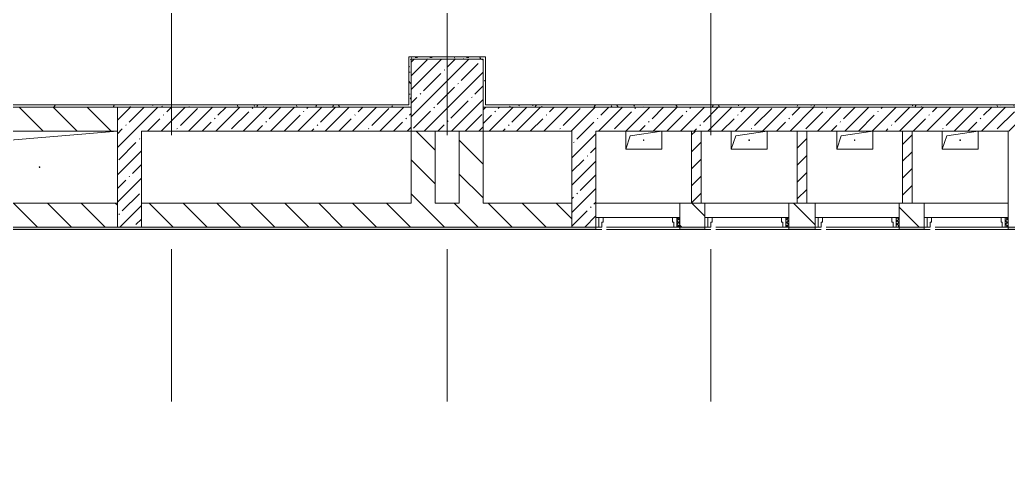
# Model space of a CAD drawing. Header units: millimetres. Extents: x -625 to 415037, y -3642 to 102118.
# Drawn here: x 199667 to 207912, y 8819 to 12629 of the extents above; entities that cross this region are included whole.
import ezdxf

# ---------------------------------------------------------------- set-up
doc = ezdxf.new("R2010")
doc.units = ezdxf.units.MM
doc.linetypes.add('Осевая', pattern=[6350, 1270, -952.5, 3175, -952.5])
for name, color, linetype, lineweight, true_color in [('A-DOOR-1', 7, 'Continuous', 5, 0xc0c0c0), ('A-DOOR-FRAM-1', 7, 'Continuous', 5, 0xc0c0c0), ('A-WALL-1', 9, 'Continuous', 5, 0x808080), ('A-WALL-FNSH-1', 9, 'Continuous', 5, 0x808080)]:
    doc.layers.add(name, color=color, linetype=linetype, lineweight=lineweight, true_color=true_color)
for name, color, linetype, lineweight in [('A-DOOR-FRAM-2', 7, 'Continuous', 5), ('A-GENM', 7, 'Continuous', 9), ('A-WALL', 7, 'Continuous', 5), ('I-WALL', 7, 'Continuous', 5), ('S-COLS', 7, 'Continuous', 9), ('S-COLS-1', 7, 'Continuous', 5), ('Оси-2', 7, 'Осевая', 9)]:
    doc.layers.add(name, color=color, linetype=linetype, lineweight=lineweight)
doc.layers.get('A-DOOR-1').off()
pattern_1 = [(135, (148772.12, -0.94), (-141.42136, -141.42136), [])]
pattern_2 = [(45, (148772.12, -0.94), (-70.71068, 70.71068), [])]
pattern_3 = [(45, (148772.12, -0.94), (-114.04925, 114.04925), []), (45, (148886.17, -0.94), (-114.04925, 114.04925), [201.612, -40.322, 6.706, -33.617])]
pattern_4 = [(45, (-171.384, 164.685), (-14.1421, 14.1421), []), (135, (-171.384, 164.685), (-14.1421, -14.1421), [])]
pattern_5 = [(0, (148772.123, -0.94), (243.84, 60.96), [20.117, -162.763, 20.117, -162.763, -975.36]), (0, (148772.123, -0.94), (243.84, 60.96), [-365.76, 20.117, -345.643, 20.117, -162.763, -426.72]), (0, (148772.123, -0.94), (243.84, 60.96), [-914.4, 20.117, -101.803, 20.117, -284.683]), (120, (148863.563, 29.54), (-174.71291, 180.691634), [20.117, -162.763, 20.117, -162.763, -975.36]), (120, (148863.563, 29.54), (-174.71291, 180.691634), [-365.76, 20.117, -345.643, 20.117, -162.763, -426.72]), (120, (148863.563, 29.54), (-174.71291, 180.691634), [-914.4, 20.117, -101.803, 20.117, -284.683]), (240, (148894.043, 151.46), (-69.12709, -241.651634), [20.117, -162.763, 20.117, -162.763, -975.36]), (240, (148894.043, 151.46), (-69.12709, -241.651634), [-365.76, 20.117, -345.643, 20.117, -162.763, -426.72]), (240, (148894.043, 151.46), (-69.12709, -241.651634), [-914.4, 20.117, -101.803, 20.117, -284.683])]

# ---------------------------------------------------------------- blocks, each defined once
blk = doc.blocks.new('BSC_Колонна _Прямоугольная - 600х600-23205375-Объем проектирования 2 этажа')
at = {"layer": 'S-COLS-1'}
h = blk.add_hatch(dxfattribs=at)
h.set_pattern_fill('FP_54', color=256, style=0, pattern_type=2)
h.set_pattern_definition([(45, (-54460, -12000), (-114.04925, 114.04925), []), (45, (-54345.95, -12000), (-114.04925, 114.04925), [201.613, -40.323, 6.706, -33.617])])
h.paths.add_polyline_path([(300, -300), (300, 300), (-300, 300), (-300, -300), (288.8, -300)])
for p, q in [((300, 300), (-300, 300)), ((-300, 300), (-300, -300)), ((300, -300), (300, 300)), ((-300, -300), (300, -300))]:
    blk.add_line(p, q, dxfattribs=at)
blk = doc.blocks.new('110_Дверь_СКБ_1Ст - д-18 700x2100h_Технический шкаф ЭОМ и СС-23257539-Объем проектирования 2 этажа')
at = {"layer": 'A-DOOR-FRAM-2'}
h = blk.add_hatch(dxfattribs=at)
h.set_pattern_fill('FP_122', color=256, style=0, pattern_type=2)
h.set_pattern_definition(pattern_4)
h.paths.add_polyline_path([(-337.5, 100), (-337.5, 20), (-312.5, 20), (-312.5, 100)])
at = {"layer": 'A-DOOR-FRAM-1'}
for p, q in [((-312.5, 100), (-337.5, 100)), ((-337.5, 100), (-337.5, 20)), ((-287.5, 100), (-312.5, 100)), ((-312.5, 100), (-312.5, 20)), ((-312.5, 20), (-312.5, 100)), ((-287.5, 60), (-287.5, 100)), ((-287.5, 100), (272.5, 100)), ((312.5, 100), (312.5, 60)), ((337.5, 100), (312.5, 100)), ((337.5, 20), (337.5, 100)), ((362.5, 100), (337.5, 100)), ((337.5, 100), (337.5, 20)), ((362.5, 20), (362.5, 100)), ((-337.5, 20), (-312.5, 20)), ((-312.5, 20), (-277.5, 20)), ((-277.5, 60), (-287.5, 60)), ((-277.5, 20), (-277.5, 60)), ((302.5, 20), (-277.5, 20)), ((312.5, 60), (302.5, 60)), ((302.5, 60), (302.5, 20)), ((302.5, 20), (337.5, 20)), ((337.5, 20), (362.5, 20))]:
    blk.add_line(p, q, dxfattribs=at)
blk = doc.blocks.new('110_Дверь_СКБ_1Ст - д-18 700x2100h_Технический шкаф ЭОМ и СС-V391-Объем проектирования 2 этажа')
at = {"layer": 'A-DOOR-FRAM-2'}
h = blk.add_hatch(dxfattribs=at)
h.set_pattern_fill('FP_122', color=256, style=0, pattern_type=2)
h.set_pattern_definition(pattern_4)
h.paths.add_polyline_path([(-337.5, 100), (-337.5, 20), (-312.5, 20), (-312.5, 100)])
at = {"layer": 'A-DOOR-FRAM-1'}
for p, q in [((-312.5, 100), (-337.5, 100)), ((-337.5, 100), (-337.5, 20)), ((-287.5, 100), (-312.5, 100)), ((-312.5, 100), (-312.5, 20)), ((-312.5, 20), (-312.5, 100)), ((-287.5, 60), (-287.5, 100)), ((-287.5, 100), (272.5, 100)), ((312.5, 100), (312.5, 60)), ((337.5, 100), (312.5, 100)), ((337.5, 20), (337.5, 100)), ((362.5, 100), (337.5, 100)), ((337.5, 100), (337.5, 20)), ((362.5, 20), (362.5, 100)), ((-337.5, 20), (-312.5, 20)), ((-312.5, 20), (-277.5, 20)), ((-277.5, 60), (-287.5, 60)), ((-277.5, 20), (-277.5, 60)), ((302.5, 20), (-277.5, 20)), ((312.5, 60), (302.5, 60)), ((302.5, 60), (302.5, 20)), ((302.5, 20), (337.5, 20)), ((337.5, 20), (362.5, 20))]:
    blk.add_line(p, q, dxfattribs=at)
blk = doc.blocks.new('GM_Отверстие прямоугольное _в плите_ - Отверстие-21620300-Объем проектирования 2 этажа')
at = {"layer": 'A-GENM'}
for p, q in [((-150, -75), (-150, 75)), ((-150, 75), (-150, -75)), ((-150, -75), (-112.5, 37.5)), ((-112.5, 37.5), (150, 75)), ((150, 75), (150, -75)), ((150, -75), (150, 75)), ((150, -75), (-150, -75)), ((-150, -75), (150, -75))]:
    blk.add_line(p, q, dxfattribs=at)
for start, end in [(360, 180), (180, 360)]:
    blk.add_arc((0, 0), 2.5, start, end, dxfattribs=at)
blk = doc.blocks.new('GM_Отверстие прямоугольное _в плите_ - Отверстие-21982256-Объем проектирования 2 этажа')
at = {"layer": 'A-GENM'}
for p, q in [((-650, -300), (-650, 300)), ((-650, 300), (-650, -300)), ((-550, 200), (650, 300)), ((-650, -300), (-550, 200))]:
    blk.add_line(p, q, dxfattribs=at)
for start, end in [(360, 180), (180, 360)]:
    blk.add_arc((0, 0), 2.5, start, end, dxfattribs=at)

msp = doc.modelspace()

# ---------------------------------------------------------------- hatches: boundary and pattern name
at = {"layer": 'I-WALL'}
h = msp.add_hatch(dxfattribs=at)
h.set_pattern_fill('FP_191', color=256, style=0, pattern_type=2)
h.set_pattern_definition(pattern_5)
h.paths.add_polyline_path([(202912.1, 11919.1), (202932.1, 11919.1), (202932.1, 12319.1), (202912.1, 12319.1), (202912.1, 12082)])
h = msp.add_hatch(dxfattribs=at)
h.set_pattern_fill('FP_191', color=256, style=0, pattern_type=2)
h.set_pattern_definition(pattern_5)
h.paths.add_polyline_path([(203532.1, 12299.1), (203552.1, 12299.1), (203552.1, 12319.1), (202932.1, 12319.1), (202932.1, 12299.1), (203265.5, 12299.1)])
h = msp.add_hatch(dxfattribs=at)
h.set_pattern_fill('FP_191', color=256, style=0, pattern_type=2)
h.set_pattern_definition(pattern_5)
h.paths.add_polyline_path([(203532.1, 11899.1), (203552.1, 11920.1), (203552.1, 12299.1), (203532.1, 12299.1), (203532.1, 11919.1)])
h.paths.add_polyline_path([(203552.1, 11899.1), (203552.1, 11919.1), (203532.1, 11899.1)])
h = msp.add_hatch(dxfattribs=at)
h.set_pattern_fill('FP_23', color=256, style=0, pattern_type=2)
h.set_pattern_definition(pattern_1)
h.paths.add_polyline_path([(199182.1, 11699.1), (200482.1, 11699.1), (200482.1, 11899.1), (197532.1, 11899.1), (197532.4, 11699.1)])
h.paths.add_polyline_path([(193332.8, 11699.1), (194007.8, 11699.1), (194007.8, 11899.1), (191532.1, 11898.9), (191532.1, 11699.1), (192971, 11699.1)])
h.paths.add_polyline_path([(196232.8, 11699.1), (196932.1, 11699.1), (196932.1, 11899.1), (195457.8, 11899.1), (195457.8, 11699.1), (196032.8, 11699.1)])
h = msp.add_hatch(dxfattribs=at)
h.set_pattern_fill('FP_191', color=256, style=0, pattern_type=2)
h.set_pattern_definition(pattern_5)
h.paths.add_polyline_path([(197552.1, 11899.1), (202932.1, 11899.1), (202911.1, 11919.1), (197553.1, 11919.1)])
h.paths.add_polyline_path([(202932.1, 11899.1), (202932.1, 11919.1), (202912.1, 11919.1)])
h = msp.add_hatch(dxfattribs=at)
h.set_pattern_fill('FP_1', color=256, style=0, pattern_type=2)
h.set_pattern_definition(pattern_3)
h.paths.add_polyline_path([(200482.1, 10899.1), (200682.1, 10900), (200682.1, 11899.1), (200482.1, 11899.1), (200482.1, 10900.1)])
h = msp.add_hatch(dxfattribs=at)
h.set_pattern_fill('FP_1', color=256, style=0, pattern_type=2)
h.set_pattern_definition(pattern_3)
h.paths.add_polyline_path([(202932.1, 11699.1), (202932.1, 11899.1), (200682.1, 11899.1), (200682.1, 11699.1), (202419.3, 11699.1)])
h = msp.add_hatch(dxfattribs=at)
h.set_pattern_fill('FP_1', color=256, style=0, pattern_type=2)
h.set_pattern_definition(pattern_3)
h.paths.add_polyline_path([(209932.1, 11699.1), (214932.1, 11699.1), (214932.1, 11899.1), (209532.1, 11899), (209532.1, 11699.1), (209866.7, 11699.1)])
h.paths.add_polyline_path([(208871.2, 11699.1), (208932.1, 11699.1), (208932.1, 11899.1), (203532.1, 11899.1), (203532.1, 11699.1), (208112.1, 11699.1)])
h = msp.add_hatch(dxfattribs=at)
h.set_pattern_fill('FP_191', color=256, style=0, pattern_type=2)
h.set_pattern_definition(pattern_5)
h.paths.add_polyline_path([(204534.8, 11899.1), (208932.1, 11899.1), (208911.1, 11919.1), (203553.1, 11919.1), (203552.1, 11899.1), (204472.1, 11899.1)])
h.paths.add_polyline_path([(208932.1, 11899.1), (208932.1, 11919.1), (208912.1, 11919.1)])
h = msp.add_hatch(dxfattribs=at)
h.set_pattern_fill('FP_23', color=256, style=0, pattern_type=2)
h.set_pattern_definition(pattern_1)
h.paths.add_polyline_path([(203089.3, 11099.1), (203132.1, 11099.1), (203132.1, 11699.1), (202932.1, 11699.1), (202932.1, 11099.1)])
h = msp.add_hatch(dxfattribs=at)
h.set_pattern_fill('FP_23', color=256, style=0, pattern_type=2)
h.set_pattern_definition(pattern_1)
h.paths.add_polyline_path([(203448, 11099.1), (203532.1, 11099.1), (203532.1, 11699.1), (203332.1, 11699.1), (203332.1, 11099.1)])
h = msp.add_hatch(dxfattribs=at)
h.set_pattern_fill('FP_1', color=256, style=0, pattern_type=2)
h.set_pattern_definition(pattern_3)
h.paths.add_polyline_path([(204424.7, 10899.1), (204472.1, 10899.1), (204472.1, 11699.1), (204272.1, 11699.1), (204272.1, 10899.1), (204298.2, 10899.1)])
h = msp.add_hatch(dxfattribs=at)
h.set_pattern_fill('FP_22', color=256, style=0, pattern_type=2)
h.set_pattern_definition(pattern_2)
h.paths.add_polyline_path([(205351.4, 11099.1), (205351.4, 11699.1), (205271.4, 11699.1), (205271.4, 11099.1)])
h = msp.add_hatch(dxfattribs=at)
h.set_pattern_fill('FP_22', color=256, style=0, pattern_type=2)
h.set_pattern_definition(pattern_2)
h.paths.add_polyline_path([(206231.4, 11099.1), (206231.4, 11699.1), (206151.4, 11699.1), (206151.4, 11099.1)])
h = msp.add_hatch(dxfattribs=at)
h.set_pattern_fill('FP_22', color=256, style=0, pattern_type=2)
h.set_pattern_definition(pattern_2)
h.paths.add_polyline_path([(207111.4, 11099.1), (207111.4, 11699.1), (207031.4, 11699.1), (207031.4, 11099.1)])
h = msp.add_hatch(dxfattribs=at)
h.set_pattern_fill('FP_23', color=256, style=0, pattern_type=2)
h.set_pattern_definition(pattern_1)
h.paths.add_polyline_path([(209732.1, 10899.1), (209932.1, 10899.1), (209932.1, 11099.1), (208112.1, 11099.1), (208112.1, 10899.1), (209593.9, 10899.1)])
h.paths.add_polyline_path([(197307.4, 10899.1), (200482.1, 10899.1), (200482.1, 11099.1), (196032.8, 11099.1), (196032.8, 10899.1)])
h.paths.add_polyline_path([(200682.1, 10899.1), (204272.1, 10899.1), (204272.1, 11099.1), (200682.1, 11099.1)])
h.paths.add_polyline_path([(205172.1, 10899.1), (205382.1, 10899.1), (205382.1, 11099.1), (205172.1, 11099.1), (205172.1, 10939.8)])
h.paths.add_polyline_path([(206082.1, 10899.1), (206302.1, 10899.1), (206302.1, 11099.1), (206082.1, 11099.1), (206082.1, 10979.1)])
h.paths.add_polyline_path([(207212.1, 10899.1), (207212.1, 11099.1), (207002.1, 11099.1), (207002.1, 10899.1)])
h = msp.add_hatch(dxfattribs=at)
h.set_pattern_fill('FP_191', color=256, style=0, pattern_type=2)
h.set_pattern_definition(pattern_5)
h.paths.add_polyline_path([(209732.1, 10879.1), (210132.1, 10879.1), (210132.1, 10899.1), (207912.1, 10899.1), (207912.1, 10879.1), (209593.9, 10879.1)])
h.paths.add_polyline_path([(207111.4, 10879.1), (207212.1, 10879.1), (207212.1, 10899.1), (207002.1, 10899.1), (207002.1, 10879.1), (207031.4, 10879.1)])
h.paths.add_polyline_path([(206302.1, 10879.1), (206302.1, 10899.1), (206082.1, 10899.1), (206082.1, 10879.1), (206231.4, 10879.1)])
h.paths.add_polyline_path([(201643.8, 10879.1), (204472.1, 10879.1), (204472.1, 10899.1), (196012.8, 10899.1), (196012.8, 10879.1), (200911.2, 10879.1)])
h.paths.add_polyline_path([(205172.1, 10879.1), (205382.1, 10879.1), (205382.1, 10899.1), (205172.1, 10899.1)])

# ---------------------------------------------------------------- linework, layer by layer
at = {"layer": 'A-WALL'}
for p, q in [((203552.1, 12299.1), (203552.1, 11919.1)), ((197532.1, 11899.1), (202932.1, 11899.1)), ((202912.1, 11919.1), (197553.1, 11919.1)), ((203552.1, 11919.1), (208912.1, 11919.1)), ((205172.1, 11099.1), (205382.1, 11099.1)), ((206082.1, 11099.1), (206302.1, 11099.1)), ((196032.8, 10899.1), (204272.1, 10899.1)), ((204272.1, 10899.1), (204472.1, 10899.1)), ((205172.1, 10899.1), (205382.1, 10899.1)), ((206082.1, 10899.1), (206302.1, 10899.1)), ((207002.1, 10899.1), (207212.1, 10899.1)), ((210132.1, 10899.1), (207912.1, 10899.1))]:
    msp.add_line(p, q, dxfattribs=at)
at = {"layer": 'A-WALL-1'}
for p, q in [((202912.1, 12319.1), (202912.1, 11919.1)), ((203552.1, 12319.1), (202912.1, 12319.1)), ((200482.1, 11899.1), (200482.1, 10899.1)), ((208932.1, 11899.1), (203532.1, 11899.1)), ((197532.1, 11699.1), (200482.1, 11699.1)), ((200682.1, 10899.1), (200682.1, 11699.1)), ((200682.1, 11699.1), (202932.1, 11699.1)), ((202932.1, 11699.1), (202932.1, 11099.1)), ((203132.1, 11099.1), (203132.1, 11699.1)), ((203332.1, 11699.1), (203332.1, 11099.1)), ((203532.1, 11099.1), (203532.1, 11699.1)), ((203532.1, 11699.1), (204272.1, 11699.1)), ((204272.1, 11699.1), (204272.1, 10899.1)), ((204472.1, 10979.1), (204472.1, 11699.1)), ((204472.1, 11699.1), (207912.1, 11699.1)), ((205271.4, 11699.1), (205271.4, 11099.1)), ((205351.4, 11099.1), (205351.4, 11699.1)), ((206151.4, 11699.1), (206151.4, 11099.1)), ((206231.4, 11099.1), (206231.4, 11699.1)), ((207031.4, 11699.1), (207031.4, 11099.1)), ((207111.4, 11099.1), (207111.4, 11699.1)), ((207912.1, 11699.1), (207912.1, 10979.1)), ((200482.1, 11099.1), (196232.8, 11099.1)), ((202932.1, 11099.1), (200682.1, 11099.1)), ((203332.1, 11099.1), (203132.1, 11099.1)), ((204272.1, 11099.1), (203532.1, 11099.1)), ((205172.1, 11099.1), (205172.1, 10979.1)), ((205382.1, 10979.1), (205382.1, 11099.1)), ((206082.1, 11099.1), (206082.1, 10979.1)), ((206302.1, 10979.1), (206302.1, 11099.1)), ((207212.1, 11099.1), (207002.1, 11099.1)), ((207002.1, 11099.1), (207002.1, 10979.1)), ((207212.1, 10979.1), (207212.1, 11099.1)), ((204472.1, 10879.1), (204472.1, 10899.1)), ((205172.1, 10899.1), (205172.1, 10879.1)), ((205382.1, 10879.1), (205382.1, 10899.1)), ((206082.1, 10899.1), (206082.1, 10879.1)), ((206302.1, 10879.1), (206302.1, 10899.1)), ((207002.1, 10899.1), (207002.1, 10879.1)), ((207212.1, 10879.1), (207212.1, 10899.1)), ((207912.1, 10899.1), (207912.1, 10879.1)), ((196011.8, 10879.1), (204472.1, 10879.1))]:
    msp.add_line(p, q, dxfattribs=at)
at = {"layer": 'A-WALL-FNSH-1'}
for p, q in [((203553.1, 12320.1), (202911.1, 12320.1)), ((202911.1, 12320.1), (202911.1, 11920.1)), ((203552.1, 12319.1), (203552.1, 12299.1)), ((203553.1, 11919.1), (203553.1, 12320.1)), ((202911.1, 11920.1), (197552.1, 11920.1)), ((208911.1, 11920.1), (203552.1, 11920.1)), ((196011.8, 10878.1), (204472.1, 10878.1)), ((204472.1, 10878.1), (204472.1, 10879.1)), ((205382.1, 10879.1), (205172.1, 10879.1)), ((205172.1, 10879.1), (205172.1, 10878.1)), ((205172.1, 10878.1), (205382.1, 10878.1)), ((205382.1, 10878.1), (205382.1, 10879.1)), ((206302.1, 10879.1), (206082.1, 10879.1)), ((206082.1, 10879.1), (206082.1, 10878.1)), ((206082.1, 10878.1), (206302.1, 10878.1)), ((206302.1, 10878.1), (206302.1, 10879.1)), ((207212.1, 10879.1), (207002.1, 10879.1)), ((207002.1, 10879.1), (207002.1, 10878.1)), ((207002.1, 10878.1), (207212.1, 10878.1)), ((207212.1, 10878.1), (207212.1, 10879.1)), ((210132.1, 10879.1), (207912.1, 10879.1)), ((207912.1, 10879.1), (207912.1, 10878.1)), ((207912.1, 10878.1), (210132.1, 10878.1))]:
    msp.add_line(p, q, dxfattribs=at)
at = {"layer": 'I-WALL'}
for p, q in [((204472.1, 11099.1), (205172.1, 11099.1)), ((205382.1, 11099.1), (206082.1, 11099.1)), ((206302.1, 11099.1), (207002.1, 11099.1)), ((207212.1, 11099.1), (207912.1, 11099.1)), ((204472.1, 10879.1), (204522.1, 10879.1)), ((204522.1, 10878.1), (204472.1, 10878.1)), ((204562.1, 10879.1), (205172.1, 10879.1)), ((205172.1, 10878.1), (204562.1, 10878.1)), ((205382.1, 10879.1), (205432.1, 10879.1)), ((205432.1, 10878.1), (205382.1, 10878.1)), ((205472.1, 10879.1), (206082.1, 10879.1)), ((206082.1, 10878.1), (205472.1, 10878.1)), ((206302.1, 10879.1), (206352.1, 10879.1)), ((206352.1, 10878.1), (206302.1, 10878.1)), ((206392.1, 10879.1), (207002.1, 10879.1)), ((207002.1, 10878.1), (206392.1, 10878.1)), ((207212.1, 10879.1), (207262.1, 10879.1)), ((207262.1, 10878.1), (207212.1, 10878.1)), ((207302.1, 10879.1), (207912.1, 10879.1)), ((207912.1, 10878.1), (207302.1, 10878.1))]:
    msp.add_line(p, q, dxfattribs=at)
at = {"layer": 'Оси-2'}
for p, q in [((200932.1, 3093.7), (200932.1, 22398.1)), ((200932.1, 3092.8), (200932.1, 22397.1)), ((203232.1, 3093.7), (203232.1, 22398.1)), ((203232.1, 3092.8), (203232.1, 22397.1)), ((205432.1, 3093.7), (205432.1, 22398.1)), ((205432.1, 3092.8), (205432.1, 22397.1))]:
    msp.add_line(p, q, dxfattribs=at)

# ---------------------------------------------------------------- block references
at = {"layer": 'A-DOOR-1', "rotation": 180}
for name, p in [('110_Дверь_СКБ_1Ст - д-18 700x2100h_Технический шкаф ЭОМ и СС-23257539-Объем проектирования 2 этажа', (204834.6, 10999.1)), ('110_Дверь_СКБ_1Ст - д-18 700x2100h_Технический шкаф ЭОМ и СС-V391-Объем проектирования 2 этажа', (205744.6, 10999.1)), ('110_Дверь_СКБ_1Ст - д-18 700x2100h_Технический шкаф ЭОМ и СС-V391-Объем проектирования 2 этажа', (206664.6, 10999.1)), ('110_Дверь_СКБ_1Ст - д-18 700x2100h_Технический шкаф ЭОМ и СС-23257539-Объем проектирования 2 этажа', (207574.6, 10999.1))]:
    msp.add_blockref(name, p, dxfattribs=at)
at = {"layer": 'A-GENM'}
for name, p in [('GM_Отверстие прямоугольное _в плите_ - Отверстие-21982256-Объем проектирования 2 этажа', (199832.1, 11399.1)), ('GM_Отверстие прямоугольное _в плите_ - Отверстие-21620300-Объем проектирования 2 этажа', (204871.4, 11624.1)), ('GM_Отверстие прямоугольное _в плите_ - Отверстие-21620300-Объем проектирования 2 этажа', (205751.4, 11624.1)), ('GM_Отверстие прямоугольное _в плите_ - Отверстие-21620300-Объем проектирования 2 этажа', (206631.4, 11624.1)), ('GM_Отверстие прямоугольное _в плите_ - Отверстие-21620300-Объем проектирования 2 этажа', (207511.4, 11624.1))]:
    msp.add_blockref(name, p, dxfattribs=at)
at = {"layer": 'S-COLS'}
msp.add_blockref('BSC_Колонна _Прямоугольная - 600х600-23205375-Объем проектирования 2 этажа', (203232.1, 11999.1), dxfattribs=at)

doc.saveas('drawing.dxf')
